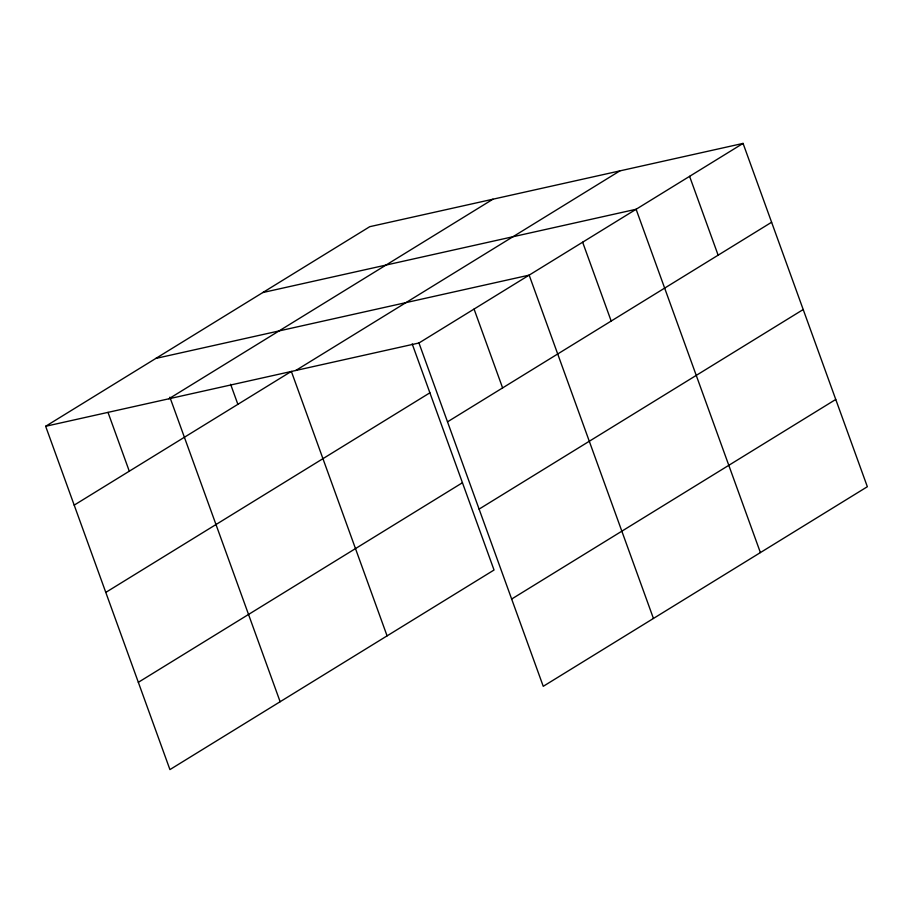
<?xml version="1.0" encoding="UTF-8"?>
<svg xmlns="http://www.w3.org/2000/svg" width="913" height="913" viewBox="0 0 913 913"><rect width="100%" height="100%" fill="white"/><g stroke="black" fill="none" stroke-linecap="round" stroke-linejoin="round"><path stroke-width="1.37" d="M412.185 343.881L494.036 570.009L169.932 769.591L45.65 426.28L369.754 226.686L743.068 143.409L867.35 486.72L543.246 686.314L418.964 342.991L743.068 143.409M168.848 398.798L492.952 199.205M74.193 505.129L291.35 371.397L387.078 635.87M295.766 370.484L619.881 170.891M105.782 592.4L429.897 392.807M447.507 421.84L771.611 222.247M138.331 682.319L462.446 482.726M479.097 509.112L803.212 309.53M511.645 599.042L835.76 399.449M262.807 292.548L636.11 209.271L760.392 552.582M155.849 358.421L529.163 275.133L653.434 618.455M45.65 426.28L418.964 342.991M689.589 176.335L718.132 255.184M582.642 242.207L611.185 321.045M474.064 309.062L502.607 387.911M230.612 384.282L237.871 404.333M169.875 397.178L280.131 701.732M108.008 412.391L129.292 471.199"/></g></svg>
